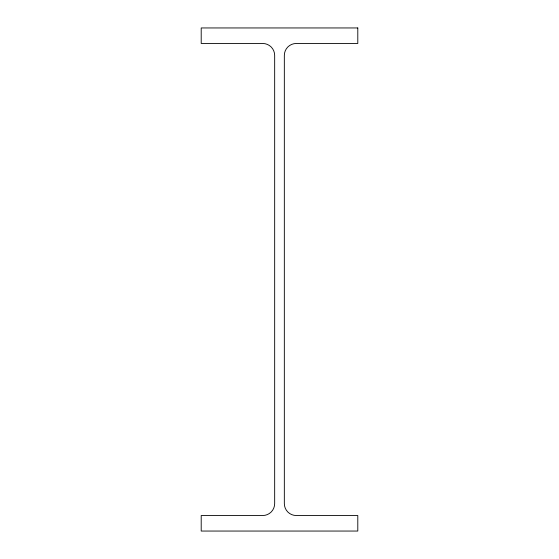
<?xml version="1.0" encoding="UTF-8"?>
<svg xmlns="http://www.w3.org/2000/svg" width="559" height="559" viewBox="0 0 559 559"><rect width="100%" height="100%" fill="white"/><g stroke="black" fill="none" stroke-linecap="round" stroke-linejoin="round"><path stroke-width="0.84" d="M357.795 27.95L201.205 27.95L201.205 43.476L262.716 43.476A11.942 11.942 0 0 1 274.665 55.425L274.665 503.575A11.942 11.942 0 0 1 262.716 515.524L201.205 515.524L201.205 531.05L357.795 531.05L357.795 515.524L296.284 515.524A11.942 11.942 0 0 1 284.335 503.575L284.335 55.425A11.942 11.942 0 0 1 296.284 43.476L357.795 43.476L357.795 27.95"/></g></svg>
